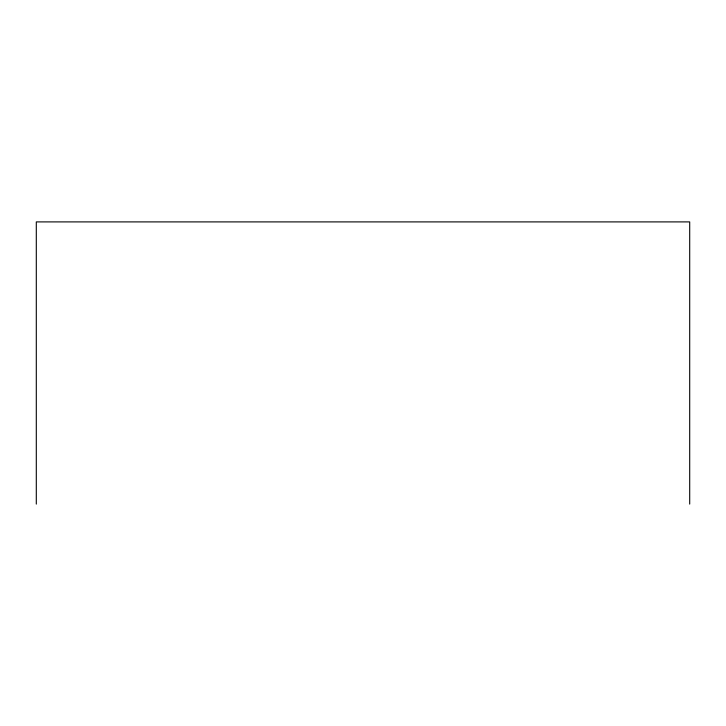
<?xml version="1.0" encoding="UTF-8"?>
<svg xmlns="http://www.w3.org/2000/svg" width="726" height="726" viewBox="0 0 726 726"><rect width="100%" height="100%" fill="white"/><g stroke="black" fill="none" stroke-linecap="round" stroke-linejoin="round"><path stroke-width="1.09" d="M689.7 504.098L689.7 221.902L36.3 221.902L36.3 504.098"/></g></svg>
